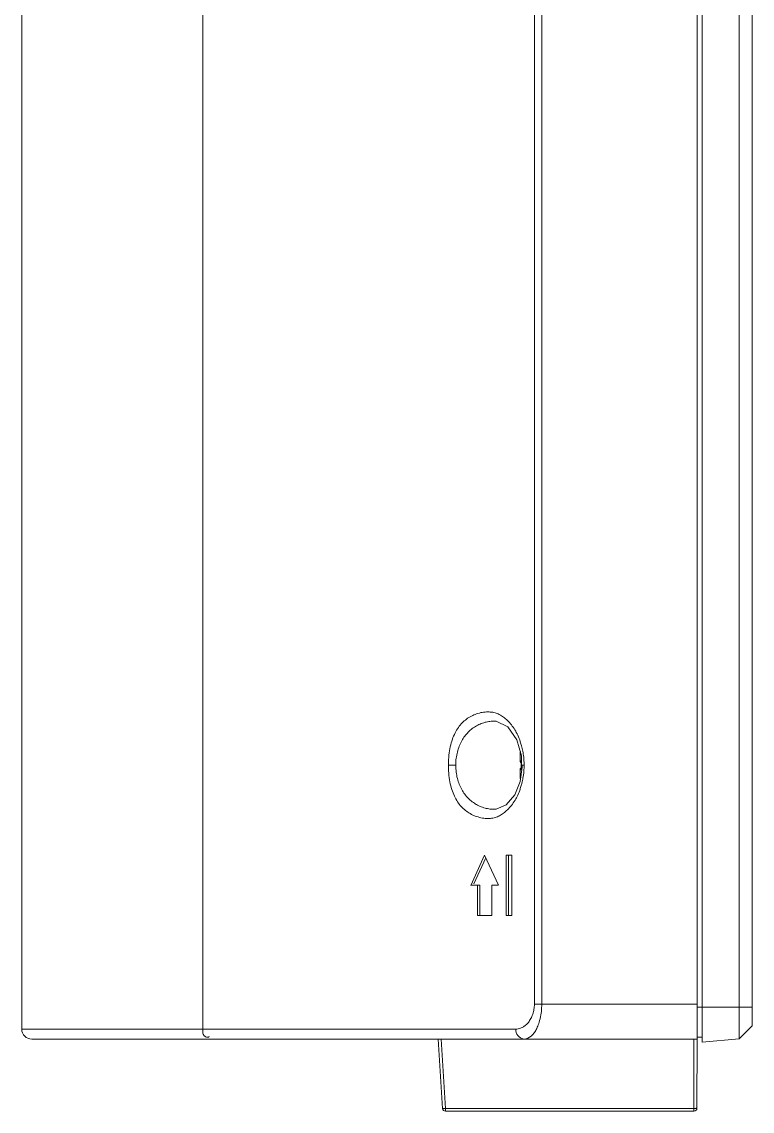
# Model space of a CAD drawing. Extents: x -382 to 1420, y -377 to 265.
# Drawn here: x -360.844 to -357.97, y -26.032 to -21.748 of the extents above; entities that cross this region are included whole.
import ezdxf

# ---------------------------------------------------------------- set-up
doc = ezdxf.new("R2010")
doc.units = 0
doc.header["$MEASUREMENT"] = 0
doc.layers.add('PDF_レイヤー 1', color=7, linetype='CONTINUOUS')

msp = doc.modelspace()

# ---------------------------------------------------------------- linework, layer by layer
at = {"layer": 'PDF_レイヤー 1', "lineweight": 0}
for points in [[(-358.02171, 7.05571), (-358.1667, 7.06835), (-358.1667, -25.76026)], [(-358.18636, -25.74844), (-358.18636, 7.05656)], [(-358.18636, -25.74055), (-358.18636, 7.04876)], [(-357.96984, 7.00387), (-358.02164, 7.05567), (-358.02164, -25.74753)], [(-358.02164, -25.74746), (-357.96984, -25.69579), (-357.96984, 7.00394)], [(-358.82676, 6.84428), (-358.82676, -25.61062), (-358.1864, -25.61062)], [(-360.10596, -25.73826), (-360.10693, -25.7391), (-360.1079, -25.73965), (-360.10915, -25.74021), (-360.1104, -25.74048), (-360.11193, -25.74076), (-360.11346, -25.74076), (-360.11512, -25.74062), (-360.11707, -25.74021), (-360.11887, -25.73965), (-360.12054, -25.73896), (-360.12234, -25.73812), (-360.12387, -25.73701), (-360.12526, -25.7359), (-360.12651, -25.73493), (-360.12748, -25.73354), (-360.12845, -25.73215), (-360.12929, -25.73049), (-360.12998, -25.72882), (-360.13068, -25.72687), (-360.13109, -25.72465), (-360.13137, -25.72243), (-360.13165, -25.71951), (-360.13165, -25.71618), (-360.13165, -25.71174), (-360.13165, -25.70902), (-360.13165, -21.53439)], [(-358.97835, -24.49869), (-358.98293, -24.49841), (-358.98751, -24.49828), (-358.9921, -24.49828), (-358.99682, -24.49855), (-359.00168, -24.49897), (-359.0064, -24.49966), (-359.01126, -24.5005), (-359.01612, -24.50147), (-359.02098, -24.50272), (-359.02598, -24.50411), (-359.03084, -24.50577), (-359.0357, -24.50758), (-359.04056, -24.50952), (-359.04529, -24.51175), (-359.05001, -24.51411), (-359.05473, -24.51661), (-359.0582, -24.51855), (-359.06265, -24.52147), (-359.06709, -24.52438), (-359.0714, -24.52758), (-359.07556, -24.53077), (-359.07945, -24.53411), (-359.08334, -24.53758), (-359.08695, -24.54119), (-359.09056, -24.54494), (-359.09403, -24.54883), (-359.09737, -24.55285), (-359.1007, -24.55716), (-359.10389, -24.5616), (-359.10681, -24.56619), (-359.10973, -24.57077), (-359.11264, -24.57577), (-359.11528, -24.58077), (-359.11778, -24.58591), (-359.12014, -24.59118), (-359.12236, -24.5966), (-359.12445, -24.60229), (-359.12639, -24.60785), (-359.1282, -24.61368), (-359.12986, -24.61965), (-359.13125, -24.62563), (-359.1325, -24.6316), (-359.13361, -24.63785), (-359.13458, -24.64396), (-359.13528, -24.65021), (-359.13583, -24.65646), (-359.13625, -24.66257), (-359.13639, -24.66868), (-359.13639, -24.67132), (-359.16528, -24.67132)], [(-358.97731, -24.49866), (-358.93162, -24.52033), (-358.89551, -24.57102)], [(-358.89545, -24.57095), (-358.87698, -24.63483)], [(-358.88176, -24.61651), (-358.88176, -24.61651)], [(-358.88176, -24.65341), (-358.8819, -24.65328), (-358.88204, -24.65328), (-358.88218, -24.65328), (-358.88231, -24.65328), (-358.88245, -24.65328), (-358.88259, -24.65328), (-358.88287, -24.65328), (-358.88315, -24.65341)], [(-358.87925, -24.65829), (-358.87938, -24.65787), (-358.87952, -24.65732), (-358.87966, -24.65676), (-358.8798, -24.65621), (-358.88008, -24.65565), (-358.88022, -24.65523), (-358.8805, -24.65468), (-358.88077, -24.65426), (-358.88119, -24.65371), (-358.88147, -24.65357), (-358.88175, -24.65343)], [(-358.87808, -24.6728), (-358.87822, -24.6728), (-358.87836, -24.6728), (-358.8785, -24.6728), (-358.87863, -24.6728), (-358.87863, -24.67475), (-358.87877, -24.67711), (-358.87891, -24.67933), (-358.87919, -24.681), (-358.87947, -24.68225), (-358.87961, -24.68266)], [(-358.87898, -24.68311), (-358.87898, -24.68283), (-358.87884, -24.68186), (-358.87857, -24.68075), (-358.87857, -24.68005), (-358.87843, -24.67908), (-358.87829, -24.67797), (-358.87815, -24.677), (-358.87815, -24.67588), (-358.87815, -24.67477), (-358.87815, -24.67394), (-358.87815, -24.67283)], [(-358.87863, -24.66779), (-358.87863, -24.66987)], [(-358.87808, -24.66982), (-358.87822, -24.66982), (-358.87836, -24.66982), (-358.8785, -24.66982), (-358.87863, -24.66982), (-358.87863, -24.67273)], [(-358.87809, -24.6728), (-358.87809, -24.66989)], [(-358.8818, -24.68922), (-358.88194, -24.68936), (-358.88208, -24.68936), (-358.88222, -24.68936), (-358.88236, -24.68936), (-358.8825, -24.68936), (-358.88263, -24.68936), (-358.88277, -24.68936), (-358.88291, -24.68936), (-358.88305, -24.68936), (-358.88319, -24.68922), (-358.88319, -24.7088)], [(-358.88319, -24.70874), (-358.88305, -24.71485)], [(-358.88298, -24.71485), (-358.88243, -24.72124)], [(-358.88, -24.68379), (-358.88013, -24.68406), (-358.88055, -24.68462), (-358.88083, -24.68504), (-358.88097, -24.68531), (-358.88125, -24.68587), (-358.88138, -24.68643), (-358.88152, -24.68684), (-358.88166, -24.6874), (-358.8818, -24.68809), (-358.8818, -24.68865), (-358.8818, -24.6892)], [(-358.88176, -24.68922), (-358.88148, -24.68922), (-358.8812, -24.68894), (-358.88079, -24.68838), (-358.88051, -24.68797), (-358.88037, -24.68755), (-358.88009, -24.68699), (-358.87995, -24.68644), (-358.87968, -24.68602), (-358.87954, -24.68547), (-358.8794, -24.68491), (-358.87926, -24.68436)], [(-358.88, -24.68406), (-358.88, -24.68406)], [(-358.87966, -24.6827), (-358.87994, -24.68409)], [(-358.87863, -24.6743), (-358.87863, -24.67666), (-358.87891, -24.67861), (-358.87919, -24.68041), (-358.87947, -24.68194), (-358.87961, -24.68277)], [(-358.88244, -24.72123), (-358.88175, -24.72609)], [(-358.88176, -24.7261), (-358.88176, -24.7261)], [(-358.88176, -24.7261), (-358.88148, -24.72777)], [(-359.02294, -25.02556), (-359.07724, -25.14375)], [(-359.06472, -25.13744), (-359.01819, -25.0362)], [(-358.9687, -25.14368), (-359.023, -25.02549)], [(-358.9156, -25.02556), (-358.93824, -25.02556)], [(-358.93818, -25.02556), (-358.93818, -25.26179)], [(-358.92855, -25.02556), (-358.92855, -25.26179)], [(-358.9156, -25.2618), (-358.9156, -25.02558)], [(-359.07726, -25.14368), (-359.04156, -25.14368)], [(-359.05122, -25.14368), (-359.05122, -25.26186)], [(-359.04152, -25.14368), (-359.04152, -25.26186)], [(-358.99474, -25.2618), (-358.99474, -25.14362)], [(-358.99474, -25.14368), (-358.96877, -25.14368)], [(-359.05122, -25.2618), (-358.99469, -25.2618)], [(-358.93818, -25.2618), (-358.91555, -25.2618)], [(-358.18636, -25.62243), (-357.96985, -25.62243)], [(-358.1667, -25.74055), (-358.18642, -25.74055)], [(-359.19313, -25.74841), (-359.17647, -26.02075), (-358.19906, -26.02075)], [(-358.02164, -25.74747), (-358.16663, -25.76025)], [(-359.18826, -26.02075), (-359.18826, -26.02089), (-359.18798, -26.02103), (-359.18743, -26.02103), (-359.18604, -26.02089), (-359.18576, -26.02089), (-359.18479, -26.02103), (-359.18451, -26.02103), (-359.1834, -26.02103), (-359.18229, -26.02103), (-359.18104, -26.02103), (-359.17993, -26.02089), (-359.17882, -26.02089), (-359.17771, -26.02075), (-359.17646, -26.02075)], [(-359.17647, -26.02075), (-359.17647, -26.03186)], [(-358.19904, -26.02075), (-358.19807, -26.02075), (-358.19696, -26.02075), (-358.19585, -26.02075), (-358.1946, -26.02061), (-358.19432, -26.02061), (-358.19307, -26.02061), (-358.19182, -26.02061), (-358.19071, -26.02047), (-358.19043, -26.02047), (-358.18946, -26.02033), (-358.18821, -26.02033), (-358.18807, -26.02033), (-358.18752, -26.02033), (-358.18738, -26.0202), (-358.18738, -26.02006), (-358.18724, -26.02006)]]:
    msp.add_lwpolyline(points, dxfattribs=at)
for points in [[(-358.79795, 6.84425), (-358.79795, -25.61062, -0.0561077), (-358.80418, -25.66745), (-358.8046, -25.66925), (-358.80627, -25.6755), (-358.80779, -25.68148), (-358.8096, -25.68703), (-358.8114, -25.69231), (-358.81335, -25.69731), (-358.81543, -25.70203), (-358.81751, -25.70647), (-358.8196, -25.71078), (-358.82182, -25.71467), (-358.82418, -25.71842), (-358.82654, -25.72203), (-358.82904, -25.72522), (-358.83154, -25.72828), (-358.83418, -25.73119), (-358.83682, -25.73397), (-358.8396, -25.73647, -0.1777857), (-358.86819, -25.74843, -0.3653446), (-358.90041, -25.70897)], [(-360.8436, -2.02815), (-360.8436, -25.70896), (-358.90044, -25.70896, 0.081963), (-358.88134, -25.70575), (-358.87829, -25.70464), (-358.87537, -25.70325), (-358.87245, -25.70172), (-358.86968, -25.70006), (-358.86676, -25.69811), (-358.86398, -25.69603), (-358.86121, -25.69381), (-358.85843, -25.69117), (-358.85565, -25.68853), (-358.85301, -25.68548), (-358.85051, -25.68242), (-358.84801, -25.67909), (-358.84551, -25.67548), (-358.84329, -25.67173), (-358.84107, -25.66784), (-358.83885, -25.66381), (-358.8369, -25.65951), (-358.8351, -25.65506), (-358.83343, -25.65076), (-358.83204, -25.64617), (-358.83149, -25.64451), (-358.83024, -25.63992), (-358.82926, -25.63548), (-358.82843, -25.6309), (-358.82774, -25.62618), (-358.82718, -25.62145), (-358.8269, -25.61673), (-358.82676, -25.61187), (-358.82676, -25.61062)], [(-358.876, -24.59997), (-358.87738, -24.5947, 0.0202555), (-358.88216, -24.57909), (-358.8823, -24.57867), (-358.88466, -24.57214), (-358.88702, -24.56576), (-358.88952, -24.55964), (-358.89216, -24.55381), (-358.89508, -24.54798), (-358.89799, -24.54229), (-358.90035, -24.53812), (-358.90355, -24.5327), (-358.90674, -24.52756), (-358.91022, -24.52243), (-358.91369, -24.51757), (-358.9173, -24.5127), (-358.92105, -24.50826), (-358.9248, -24.50396), (-358.92855, -24.49993), (-358.93244, -24.4959), (-358.93646, -24.49215), (-358.94035, -24.48882), (-358.94438, -24.48535), (-358.94855, -24.48243), (-358.95257, -24.47937), (-358.95674, -24.47674), (-358.96077, -24.47424), (-358.96503, -24.47194), (-358.96892, -24.47), (-358.97295, -24.46847), (-358.97711, -24.46681), (-358.98156, -24.46542), (-358.986, -24.46431), (-358.99058, -24.46333), (-358.9953, -24.46264), (-359.0003, -24.46222), (-359.0053, -24.46181), (-359.01044, -24.46181), (-359.01572, -24.46195), (-359.02114, -24.46236), (-359.02655, -24.46292), (-359.03211, -24.46361), (-359.03766, -24.46472), (-359.04322, -24.46611), (-359.04891, -24.46778), (-359.05447, -24.46944), (-359.06002, -24.47153), (-359.06558, -24.47389), (-359.06919, -24.47542), (-359.07446, -24.47805), (-359.0796, -24.48083), (-359.0846, -24.48375), (-359.08946, -24.4868), (-359.09391, -24.49014), (-359.09835, -24.49361), (-359.10266, -24.49722), (-359.10682, -24.50097), (-359.11085, -24.505), (-359.11488, -24.5093), (-359.11863, -24.51361), (-359.12224, -24.51819), (-359.12585, -24.52291), (-359.12932, -24.52791), (-359.13265, -24.53319), (-359.13571, -24.53874), (-359.13876, -24.54444), (-359.14168, -24.55027), (-359.14446, -24.55652), (-359.1471, -24.56291), (-359.14946, -24.56957), (-359.15182, -24.57652), (-359.1539, -24.58374), (-359.15598, -24.5911), (-359.15765, -24.59874), (-359.15932, -24.60665), (-359.16085, -24.61471), (-359.16196, -24.62318), (-359.16307, -24.63165), (-359.1639, -24.6404), (-359.1646, -24.64929), (-359.16501, -24.65846), (-359.16515, -24.66776), (-359.16523, -24.67126), (-359.16523, -24.67529), (-359.16496, -24.68445), (-359.16454, -24.69362), (-359.16398, -24.70251), (-359.16301, -24.71126), (-359.1619, -24.71987), (-359.16079, -24.72834), (-359.15926, -24.73625), (-359.1576, -24.74431), (-359.15579, -24.75181), (-359.15385, -24.75917), (-359.15162, -24.76639), (-359.1494, -24.77333), (-359.1469, -24.78), (-359.14426, -24.78639), (-359.14149, -24.7925), (-359.13857, -24.79847), (-359.13551, -24.80416), (-359.13232, -24.80972), (-359.12913, -24.815), (-359.12565, -24.82), (-359.12218, -24.82472), (-359.11843, -24.8293), (-359.11468, -24.83361), (-359.11066, -24.83791), (-359.10663, -24.8418), (-359.10246, -24.84555), (-359.09816, -24.8493), (-359.09371, -24.85263), (-359.08913, -24.85597), (-359.08441, -24.85902), (-359.07941, -24.8618), (-359.07427, -24.86471), (-359.06885, -24.86735), (-359.0651, -24.86888), (-359.05969, -24.87124), (-359.05413, -24.87333), (-359.04844, -24.87499), (-359.04288, -24.87652), (-359.03719, -24.87791), (-359.03163, -24.87902), (-359.02608, -24.87971), (-359.02066, -24.88027), (-359.01525, -24.88069), (-359.01011, -24.88082), (-359.00483, -24.88069), (-358.99983, -24.88041), (-358.99497, -24.87985), (-358.99011, -24.87902), (-358.98553, -24.87819), (-358.98108, -24.87694), (-358.97664, -24.87555), (-358.97247, -24.87402), (-358.96845, -24.87235), (-358.96452, -24.87046), (-358.96035, -24.8681), (-358.95632, -24.8656), (-358.95216, -24.86297), (-358.94813, -24.85991), (-358.94396, -24.85685), (-358.94007, -24.85352), (-358.93605, -24.85005), (-358.93202, -24.8463), (-358.92827, -24.84227), (-358.92438, -24.83825), (-358.92063, -24.83394), (-358.91688, -24.82936), (-358.91341, -24.8245), (-358.9098, -24.81964), (-358.90647, -24.81464), (-358.90313, -24.80936), (-358.89994, -24.80394), (-358.89786, -24.80019), (-358.89494, -24.7945), (-358.89216, -24.78881), (-358.88952, -24.78283), (-358.88702, -24.77672), (-358.88452, -24.77033), (-358.88216, -24.76381), (-358.88216, -24.76353, 0.0139882), (-358.8773, -24.74784)], [(-358.87701, -24.63483), (-358.87809, -24.66982), (-358.87809, -24.66898), (-358.87809, -24.66773), (-358.87809, -24.66676), (-358.87809, -24.66634), (-358.87823, -24.66523), (-358.87823, -24.66398), (-358.87837, -24.66287), (-358.87865, -24.66162), (-358.87879, -24.66065), (-358.87907, -24.6594), (-358.87959, -24.65991), (-358.87945, -24.66116), (-358.87918, -24.66269), (-358.8789, -24.66436), (-358.87876, -24.6663), (-358.87862, -24.66852), (-358.87861, -24.66786), (-358.87875, -24.66536), (-358.87902, -24.66314), (-358.8793, -24.66161), (-358.87958, -24.66022), (-358.87993, -24.65926), (-358.88006, -24.65857), (-358.88006, -24.65843, -0.1898689), (-358.88319, -24.65346), (-358.88312, -24.63389), (-358.883, -24.62779), (-358.88245, -24.62138), (-358.88176, -24.61651), (-358.8819, -24.61776)], [(-358.86739, -24.67132, 0.0099982), (-358.86752, -24.66087, 0.0265105), (-358.86989, -24.63324, 0.0144429), (-358.87344, -24.61099)], [(-359.13636, -24.67133), (-359.13636, -24.67383), (-359.13622, -24.68008), (-359.13581, -24.68619), (-359.13525, -24.69244), (-359.13456, -24.69869), (-359.13372, -24.7048), (-359.13247, -24.71105), (-359.13136, -24.71702), (-359.12983, -24.72299), (-359.12817, -24.72896), (-359.12636, -24.7348), (-359.12456, -24.74049), (-359.12247, -24.74604), (-359.12011, -24.75146), (-359.11775, -24.75674), (-359.11525, -24.76188), (-359.11261, -24.76688), (-359.1097, -24.77174), (-359.10678, -24.77646), (-359.10386, -24.78104), (-359.10067, -24.78549), (-359.09734, -24.78965), (-359.094, -24.79382), (-359.09053, -24.79771), (-359.08692, -24.80146), (-359.08331, -24.80507), (-359.07942, -24.80854), (-359.07553, -24.81187), (-359.07137, -24.81507), (-359.06706, -24.81812), (-359.06262, -24.82118), (-359.05817, -24.82395), (-359.0547, -24.82604), (-359.05012, -24.82854), (-359.04526, -24.8309), (-359.04054, -24.83312), (-359.03568, -24.83506), (-359.03082, -24.83687), (-359.02595, -24.83854), (-359.02109, -24.83993), (-359.01609, -24.84104), (-359.01123, -24.84215), (-359.00651, -24.84298), (-359.00165, -24.84368), (-358.99679, -24.84409), (-358.99221, -24.84437), (-358.98749, -24.84437), (-358.9829, -24.84437), (-358.9775, -24.84395), (-358.9373, -24.82684), (-358.90355, -24.78726), (-358.88262, -24.73543), (-358.87458, -24.67895), (-358.87444, -24.67132), (-358.86736, -24.67132, -0.0097379), (-358.86758, -24.68216, -0.0228073), (-358.86983, -24.70942, -0.0080512), (-358.87172, -24.72203, 0.0019779), (-358.87348, -24.73166)], [(-358.19904, -26.03188, 0.4147059), (-358.18724, -26.02007), (-358.18631, -25.74841), (-360.80427, -25.74841, -0.414019), (-360.8436, -25.70896)], [(-358.19904, -25.74843), (-358.19904, -26.03188), (-359.17646, -26.03188, -0.3955055), (-359.18827, -26.02075), (-359.20494, -25.74841)]]:
    msp.add_lwpolyline(points, format="xyb", dxfattribs=at)
for points in [[(-358.88298, -24.62806), (-358.88312, -24.63), (-358.88312, -24.63194), (-358.88312, -24.63389)], [(-358.88284, -24.62588), (-358.88284, -24.62657), (-358.88298, -24.62726), (-358.88298, -24.6281)], [(-358.88258, -24.62208), (-358.88272, -24.62347), (-358.88272, -24.62472), (-358.88286, -24.62583)], [(-358.88197, -24.61774), (-358.88211, -24.61926), (-358.88238, -24.62065), (-358.88252, -24.62204)], [(-358.87348, -24.61096), (-358.87432, -24.60735), (-358.87515, -24.6036), (-358.87598, -24.59999)], [(-358.88319, -24.65341), (-358.88319, -24.65619), (-358.8818, -24.65855), (-358.87972, -24.66008)], [(-358.88319, -24.70874), (-358.88319, -24.71083), (-358.88319, -24.71291), (-358.88305, -24.71499)], [(-358.87966, -24.68256), (-358.88188, -24.68409), (-358.88313, -24.68645), (-358.88313, -24.68923)], [(-358.88298, -24.71498), (-358.88298, -24.71692), (-358.8827, -24.71873), (-358.88256, -24.72081)], [(-358.87925, -24.68433), (-358.87925, -24.68391), (-358.87911, -24.68349), (-358.87897, -24.68308)], [(-358.88251, -24.72081), (-358.88237, -24.72262), (-358.88209, -24.72428), (-358.88181, -24.72609)], [(-358.88176, -24.7261), (-358.88176, -24.72666), (-358.88162, -24.72721), (-358.88148, -24.72777)], [(-358.87736, -24.74781), (-358.87694, -24.746), (-358.87652, -24.74434), (-358.87597, -24.74267)], [(-358.876, -24.74264), (-358.87516, -24.73903), (-358.87433, -24.73528), (-358.8735, -24.73167)]]:
    msp.add_open_spline(points, degree=3, dxfattribs=at)

doc.saveas('drawing.dxf')
